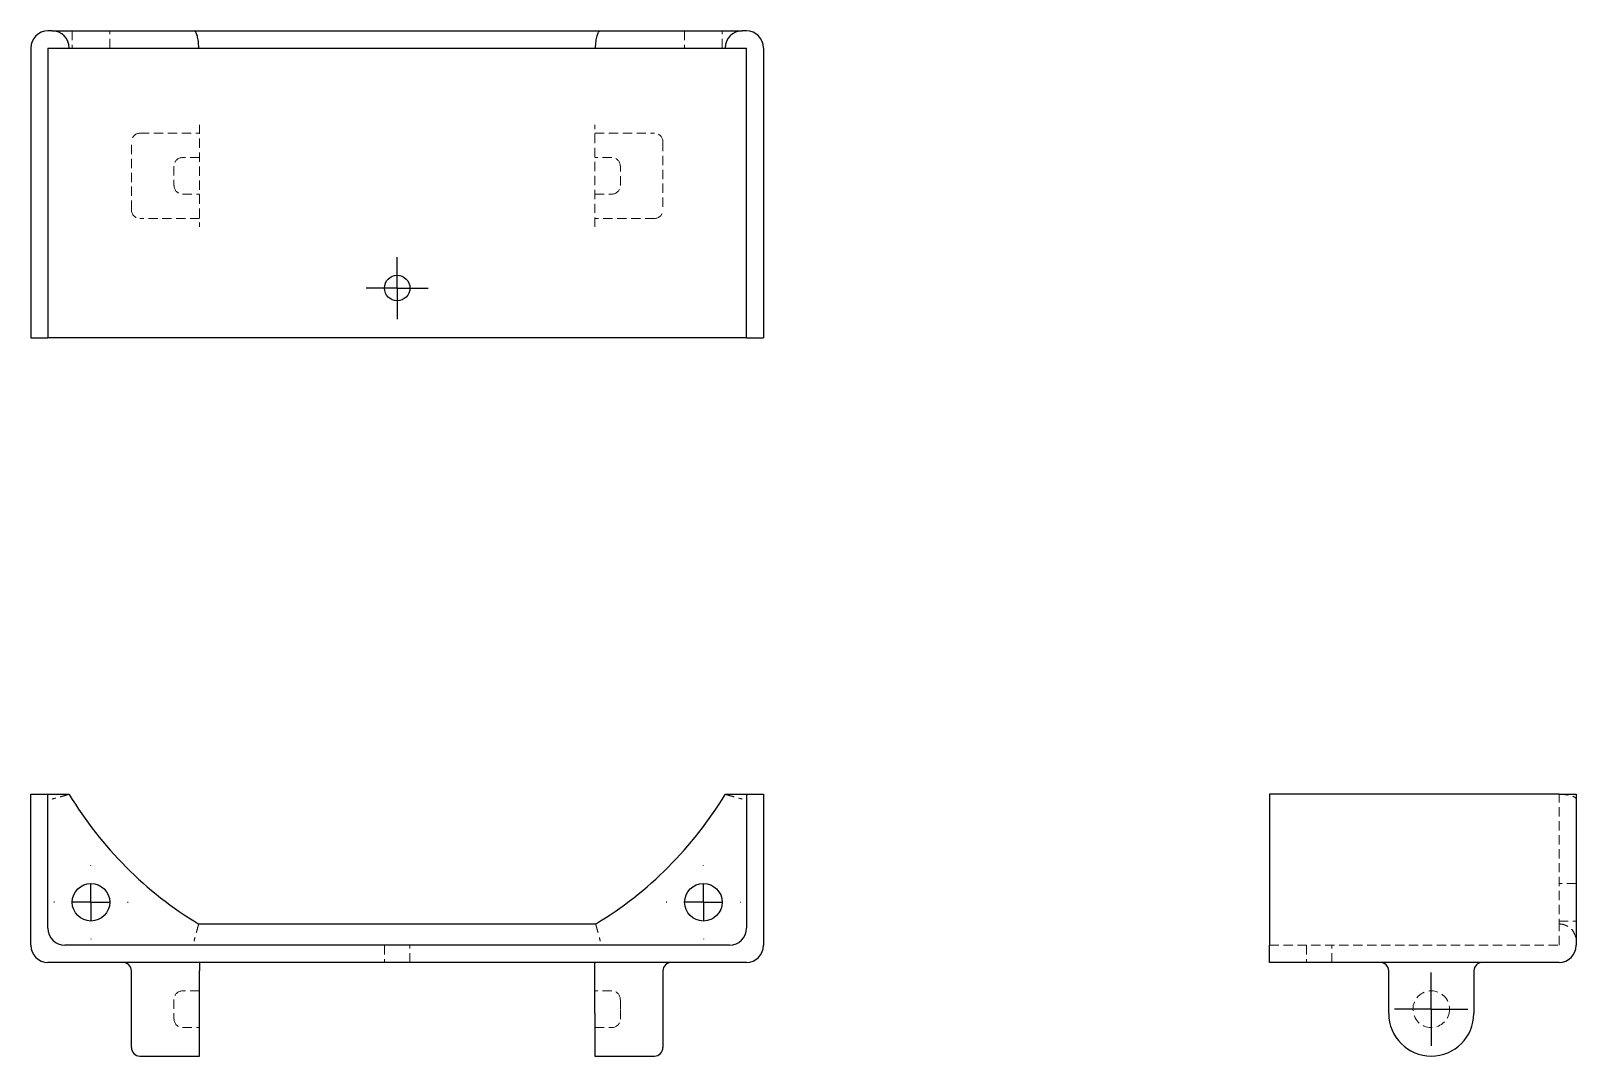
# Model space of a CAD drawing. Header units: millimetres. Extents: x 33 to 244, y 39 to 179.
import ezdxf

# ---------------------------------------------------------------- set-up
doc = ezdxf.new("R2010")
doc.units = ezdxf.units.MM
doc.linetypes.add('HIDDEN', pattern=[1.905, 1.27, -0.635])
doc.layers.add('10', color=7, linetype='Continuous')

# ---------------------------------------------------------------- blocks, each defined once
blk = doc.blocks.new('SW_CENTERMARKSYMBOL_0')
at = {"layer": '10', "color": 0}
for p, q in [((0, 5), (0, 5.06)), ((0, 0), (0, 2.5)), ((-5, 0), (-5.06, 0)), ((0, 0), (-2.5, 0)), ((0, 0), (0, -2.5)), ((0, 0), (2.5, 0)), ((5, 0), (5.06, 0)), ((0, -5), (0, -5.06))]:
    blk.add_line(p, q, dxfattribs=at)
blk = doc.blocks.new('SW_CENTERMARKSYMBOL_1')
at = {"layer": '10', "color": 0}
for p, q in [((0, 5), (0, 5.06)), ((0, 0), (0, 2.5)), ((-5, 0), (-5.06, 0)), ((0, 0), (-2.5, 0)), ((0, 0), (0, -2.5)), ((0, 0), (2.5, 0)), ((5, 0), (5.06, 0)), ((0, -5), (0, -5.06))]:
    blk.add_line(p, q, dxfattribs=at)
blk = doc.blocks.new('SW_CENTERMARKSYMBOL_2')
at = {"layer": '10', "color": 0}
for p, q in [((0, 2.5), (0, 4.24)), ((0, 0), (0, 2.5)), ((-2.5, 0), (-4.24, 0)), ((0, 0), (-2.5, 0)), ((0, 0), (0, -2.5)), ((0, 0), (2.5, 0)), ((2.5, 0), (4.24, 0)), ((0, -2.5), (0, -4.24))]:
    blk.add_line(p, q, dxfattribs=at)
blk = doc.blocks.new('SW_CENTERMARKSYMBOL_3')
at = {"layer": '10', "color": 0}
for p, q in [((0, 2.5), (0, 5)), ((0, 0), (0, 2.5)), ((-2.5, 0), (-5, 0)), ((0, 0), (-2.5, 0)), ((0, 0), (0, -2.5)), ((0, 0), (2.5, 0)), ((2.5, 0), (5, 0)), ((0, -2.5), (0, -5))]:
    blk.add_line(p, q, dxfattribs=at)

msp = doc.modelspace()

# ---------------------------------------------------------------- linework, layer by layer
at = {"color": 7, "linetype": 'Continuous', "lineweight": 25}
for p, q in [((35.91, 178.93), (35.33, 178.93)), ((35.91, 178.93), (55.27, 178.93)), ((55.27, 178.93), (110.73, 178.93)), ((110.73, 178.93), (130.09, 178.93)), ((130.67, 178.93), (130.09, 178.93)), ((33, 176.6), (33, 137.07)), ((35.33, 176.6), (38.23, 176.6)), ((35.33, 176.6), (35.33, 137.07)), ((38.23, 176.6), (55.91, 176.6)), ((55.91, 176.6), (110.09, 176.6)), ((110.09, 176.6), (127.77, 176.6)), ((127.77, 176.6), (130.67, 176.6)), ((130.67, 137.07), (130.67, 176.6)), ((133, 176.6), (133, 137.07)), ((33, 137.07), (35.33, 137.07)), ((37.65, 137.07), (35.33, 137.07)), ((128.35, 137.07), (37.65, 137.07)), ((130.67, 137.07), (128.35, 137.07)), ((130.67, 137.07), (133, 137.07)), ((33, 54.2), (33, 74.79)), ((33, 74.79), (35.33, 74.79)), ((35.33, 56.53), (35.33, 74.79)), ((35.33, 74.79), (38.23, 74.79)), ((127.77, 74.79), (130.67, 74.79)), ((130.67, 74.79), (130.67, 56.53)), ((130.67, 74.79), (133, 74.79)), ((133, 74.79), (133, 54.2)), ((202.07, 74.79), (202.07, 54.2)), ((241.6, 74.79), (202.07, 74.79)), ((241.6, 74.79), (243.93, 74.79)), ((243.93, 74.79), (243.93, 54.2)), ((55.91, 57.11), (110.09, 57.11)), ((128.35, 54.2), (37.65, 54.2)), ((202.07, 51.87), (202.07, 54.2)), ((130.67, 51.87), (35.33, 51.87)), ((46.72, 44.9), (46.72, 50.71)), ((56.02, 51.87), (56.02, 50.71)), ((56.02, 44.9), (56.02, 50.71)), ((109.98, 50.71), (109.98, 51.87)), ((109.98, 44.9), (109.98, 50.71)), ((119.28, 50.71), (119.28, 44.9)), ((241.6, 51.87), (202.07, 51.87)), ((218.35, 44.9), (218.35, 50.71)), ((229.98, 50.71), (229.98, 44.9)), ((46.72, 40.25), (46.72, 44.9)), ((56.02, 39.08), (56.02, 44.9)), ((109.98, 44.9), (109.98, 39.08)), ((119.28, 44.9), (119.28, 40.25)), ((47.88, 39.08), (56.02, 39.08)), ((109.98, 39.08), (118.12, 39.08))]:
    msp.add_line(p, q, dxfattribs=at)
at = {"color": 7, "linetype": 'HIDDEN', "lineweight": 18}
for p, q in [((38.64, 178.93), (38.64, 176.6)), ((43.76, 176.6), (43.76, 178.93)), ((122.24, 178.93), (122.24, 176.6)), ((127.36, 176.6), (127.36, 178.93)), ((47.88, 164.98), (56.02, 164.98)), ((56.02, 166.14), (56.02, 152.19)), ((109.98, 152.19), (109.98, 166.14)), ((109.98, 164.98), (118.12, 164.98)), ((46.72, 154.51), (46.72, 163.81)), ((119.28, 163.81), (119.28, 154.51)), ((52.53, 160.5), (52.53, 157.83)), ((56.02, 161.66), (53.7, 161.66)), ((112.3, 161.66), (109.98, 161.66)), ((113.47, 157.83), (113.47, 160.5)), ((53.7, 156.66), (56.02, 156.66)), ((109.98, 156.66), (112.3, 156.66)), ((56.02, 153.35), (47.88, 153.35)), ((118.12, 153.35), (109.98, 153.35)), ((241.6, 56.53), (241.6, 74.79)), ((243.93, 62.63), (241.6, 62.63)), ((241.6, 57.51), (243.93, 57.51)), ((241.6, 54.2), (241.6, 56.53)), ((81.26, 54.2), (81.26, 51.87)), ((84.74, 51.87), (84.74, 54.2)), ((202.07, 54.2), (241.6, 54.2)), ((207.11, 54.2), (207.11, 51.87)), ((210.6, 51.87), (210.6, 54.2)), ((52.53, 46.82), (52.53, 44.14)), ((56.02, 47.98), (53.7, 47.98)), ((112.3, 47.98), (109.98, 47.98)), ((113.47, 45.48), (113.47, 46.82)), ((113.47, 44.14), (113.47, 45.48)), ((53.7, 42.98), (56.02, 42.98)), ((109.98, 42.98), (112.3, 42.98))]:
    msp.add_line(p, q, dxfattribs=at)
at = {"color": 7, "linetype": 'Continuous', "lineweight": 25}
for centre, radius in [((83, 143.85), 1.74), ((41.2, 60.07), 2.56), ((124.8, 60.07), 2.56)]:
    msp.add_circle(centre, radius, dxfattribs=at)
at = {"color": 7, "linetype": 'HIDDEN', "lineweight": 18}
msp.add_circle((224.16, 45.48), 2.5, dxfattribs=at)
at = {"color": 7, "linetype": 'Continuous', "lineweight": 25}
for centre, radius, start, end in [((35.33, 176.6), 2.33, 90, 180), ((35.91, 176.6), 2.33, 0, 90), ((130.09, 176.6), 2.33, 90, 180), ((130.67, 176.6), 2.33, 0, 90), ((83, 101.87), 52.33, 211.1788, 238.8212), ((83, 101.87), 52.33, 301.1788, 328.8212), ((37.65, 56.53), 2.33, 180, 270), ((128.35, 56.53), 2.33, 270, 0), ((35.33, 54.2), 2.33, 180, 270), ((130.67, 54.2), 2.33, 270, 0), ((241.6, 54.2), 2.33, 270, 0), ((45.56, 50.71), 1.16, 0, 90), ((120.44, 50.71), 1.16, 90, 180), ((217.19, 50.71), 1.16, 0, 90), ((231.14, 50.71), 1.16, 90, 180), ((224.16, 44.9), 5.81, 180, 0), ((47.88, 40.25), 1.16, 180, 270), ((118.12, 40.25), 1.16, 270, 0)]:
    msp.add_arc(centre, radius, start, end, dxfattribs=at)
at = {"color": 7, "linetype": 'HIDDEN', "lineweight": 18}
for centre, start, end in [((47.88, 163.81), 90, 180), ((118.12, 163.81), 0, 90), ((53.7, 160.5), 90, 180), ((112.3, 160.5), 0, 90), ((53.7, 157.83), 180, 270), ((112.3, 157.83), 270, 0), ((47.88, 154.51), 180, 270), ((118.12, 154.51), 270, 0), ((53.7, 46.82), 90, 180), ((112.3, 46.82), 0, 90), ((53.7, 44.14), 180, 270), ((112.3, 44.14), 270, 0)]:
    msp.add_arc(centre, 1.16, start, end, dxfattribs=at)
at = {"color": 7, "linetype": 'Continuous', "lineweight": 25}
for points in [[(55.91, 176.6), (55.91, 176.76), (55.91, 176.91), (55.89, 177.22), (55.88, 177.37), (55.84, 177.65), (55.82, 177.78), (55.77, 178.04), (55.75, 178.16), (55.66, 178.48), (55.59, 178.64), (55.43, 178.87), (55.35, 178.93), (55.27, 178.93)], [(110.09, 176.6), (110.09, 176.76), (110.09, 176.91), (110.11, 177.22), (110.12, 177.37), (110.16, 177.65), (110.18, 177.78), (110.23, 178.04), (110.25, 178.16), (110.34, 178.48), (110.41, 178.64), (110.57, 178.87), (110.65, 178.93), (110.73, 178.93)]]:
    msp.add_open_spline(points, degree=3, knots=[0, 0, 0, 0, 0.125, 0.125, 0.25, 0.25, 0.375, 0.375, 0.5, 0.5, 0.75, 0.75, 1, 1, 1, 1], dxfattribs=at)
at = {"color": 7, "linetype": 'HIDDEN', "lineweight": 18}
for points in [[(38.23, 74.79), (38.23, 74.79), (38.22, 74.78), (38.16, 74.76), (38.11, 74.75), (37.99, 74.72), (37.92, 74.7), (37.74, 74.65), (37.65, 74.62), (37.32, 74.53), (37.06, 74.46), (36.51, 74.31), (36.2, 74.23), (35.91, 74.14)], [(127.77, 74.79), (127.77, 74.79), (127.78, 74.78), (127.84, 74.76), (127.89, 74.75), (128.01, 74.72), (128.08, 74.7), (128.26, 74.65), (128.35, 74.62), (128.68, 74.53), (128.94, 74.46), (129.49, 74.31), (129.8, 74.23), (130.09, 74.14)], [(241.6, 74.79), (241.76, 74.79), (241.91, 74.78), (242.22, 74.76), (242.37, 74.75), (242.65, 74.72), (242.78, 74.7), (243.04, 74.65), (243.16, 74.62), (243.48, 74.53), (243.64, 74.46), (243.87, 74.31), (243.93, 74.23), (243.93, 74.14)], [(55.91, 57.11), (55.91, 57.11), (55.91, 57.09), (55.89, 57.03), (55.88, 56.98), (55.84, 56.86), (55.82, 56.79), (55.77, 56.62), (55.75, 56.52), (55.66, 56.2), (55.59, 55.94), (55.43, 55.38), (55.35, 55.08), (55.27, 54.78)], [(110.09, 57.11), (110.09, 57.11), (110.09, 57.09), (110.11, 57.03), (110.12, 56.98), (110.16, 56.86), (110.18, 56.79), (110.23, 56.62), (110.25, 56.52), (110.34, 56.2), (110.41, 55.94), (110.57, 55.38), (110.65, 55.08), (110.73, 54.78)], [(241.6, 57.11), (241.76, 57.11), (241.91, 57.09), (242.22, 57.03), (242.37, 56.98), (242.65, 56.86), (242.78, 56.79), (243.04, 56.62), (243.16, 56.52), (243.48, 56.2), (243.64, 55.94), (243.87, 55.38), (243.93, 55.08), (243.93, 54.78)]]:
    msp.add_open_spline(points, degree=3, knots=[0, 0, 0, 0, 0.125, 0.125, 0.25, 0.25, 0.375, 0.375, 0.5, 0.5, 0.75, 0.75, 1, 1, 1, 1], dxfattribs=at)

# ---------------------------------------------------------------- block references
at = {"layer": '10'}
for name, p in [('SW_CENTERMARKSYMBOL_2', (83, 143.85)), ('SW_CENTERMARKSYMBOL_0', (41.2, 60.07)), ('SW_CENTERMARKSYMBOL_1', (124.8, 60.07)), ('SW_CENTERMARKSYMBOL_3', (224.16, 45.48))]:
    msp.add_blockref(name, p, dxfattribs=at)

doc.saveas('drawing.dxf')
